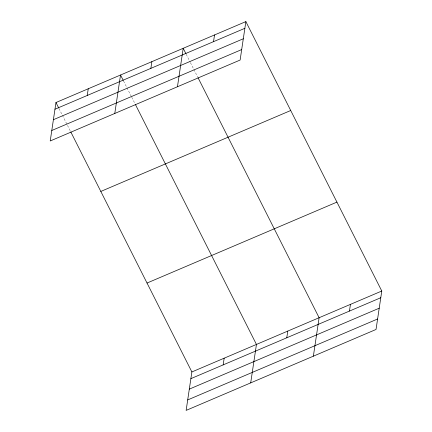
<?xml version="1.0" encoding="UTF-8"?>
<svg xmlns="http://www.w3.org/2000/svg" width="432" height="432" viewBox="0 0 432 432"><rect width="100%" height="100%" fill="white"/><g stroke="black" fill="none" stroke-linecap="round" stroke-linejoin="round"><path stroke-width="0.32" stroke-dasharray="2.16 1.62" d="M186.23 54.313L190.166 62.122M190.474 62.726L197.743 77.139M123.563 81.022L131.441 96.638M131.744 97.238L135.076 103.847M58.995 108.535L70.508 131.36"/><path stroke-width="0.65" d="M55.966 102.53L50.22 140.978L240.122 60.048L245.867 21.6L55.966 102.53L58.693 107.935M87.248 95.467L88.247 88.771M114.782 113.459L120.528 75.011L123.26 80.417M150.865 68.359L151.864 61.657M177.455 86.756L183.2 48.308L185.927 53.714M213.532 41.65L214.531 34.954M70.816 131.965L191.878 371.952L186.133 410.4L376.034 329.47L381.78 291.022L245.867 21.6M223.16 364.894L224.165 358.193M250.7 382.887L256.446 344.434L135.378 104.447M286.778 337.781L287.782 331.085M313.367 356.179L319.113 317.731L198.05 77.744M349.445 311.078L350.449 304.376M54.961 109.226L244.863 28.301M53.395 119.702L243.297 38.777M51.786 130.496L241.688 49.572M100.818 191.435L290.72 110.511M147.026 283.041L336.928 202.111M191.878 371.952L381.78 291.022M190.879 378.648L380.781 297.724M189.313 389.129L379.215 308.2M187.699 399.924L377.6 318.994"/></g></svg>
